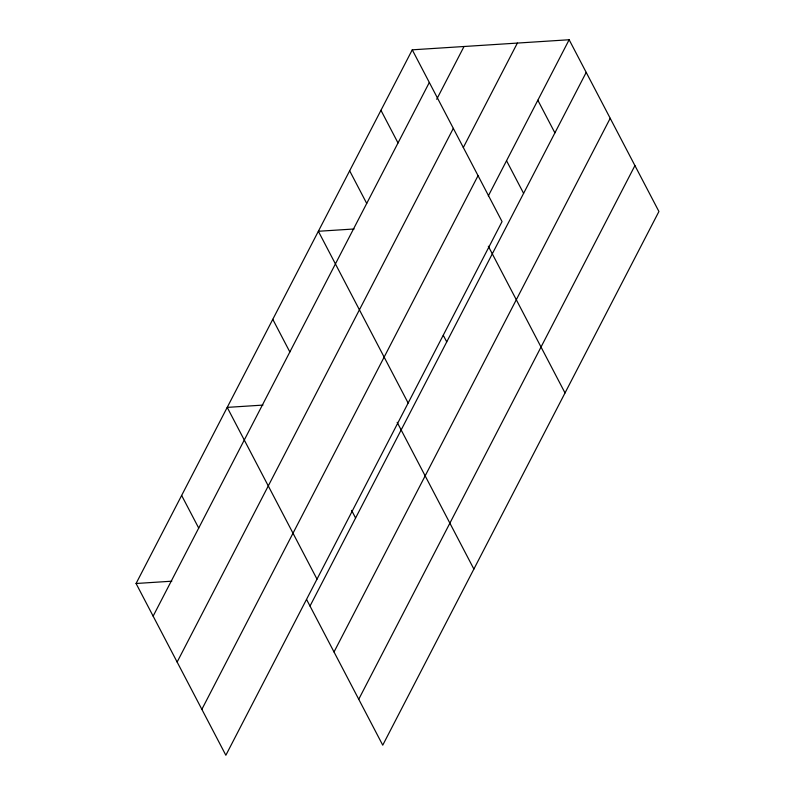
<?xml version="1.0" encoding="UTF-8"?>
<svg xmlns="http://www.w3.org/2000/svg" width="795" height="795" viewBox="0 0 795 795"><rect width="100%" height="100%" fill="white"/><g stroke="black" fill="none" stroke-linecap="round" stroke-linejoin="round"><path stroke-width="1.19" d="M412.257 49.827L502.052 221.586L225.859 755.25L136.074 583.5L412.257 49.827L569.141 39.75L658.926 211.5L382.743 745.173L306.602 599.529M153.137 616.135L429.32 82.471M436.713 99.286L464.032 46.498M177.136 662.046L453.319 128.373M463.306 147.542L517.366 43.079M201.86 709.339L478.043 175.675M488.329 195.908L569.141 39.75M310.02 606.058L586.203 72.395M334.019 651.97L610.202 118.296M358.744 699.262L634.927 165.599M354.103 228.98L318.358 231.275L408.143 403.025M262.956 405.092L227.211 407.388L317.006 579.138M136.074 583.5L171.819 581.195M537.837 100.23L554.9 132.874M506.534 160.719L523.597 193.354M488.319 246.221L565.026 392.949M380.954 110.306L398.017 142.951M443.312 335.361L446.73 341.89M349.651 170.796L366.714 203.431M397.172 422.334L473.88 569.061M272.784 319.332L289.847 351.966M351.609 510.39L355.584 518.002M181.638 495.444L198.71 528.079"/></g></svg>
